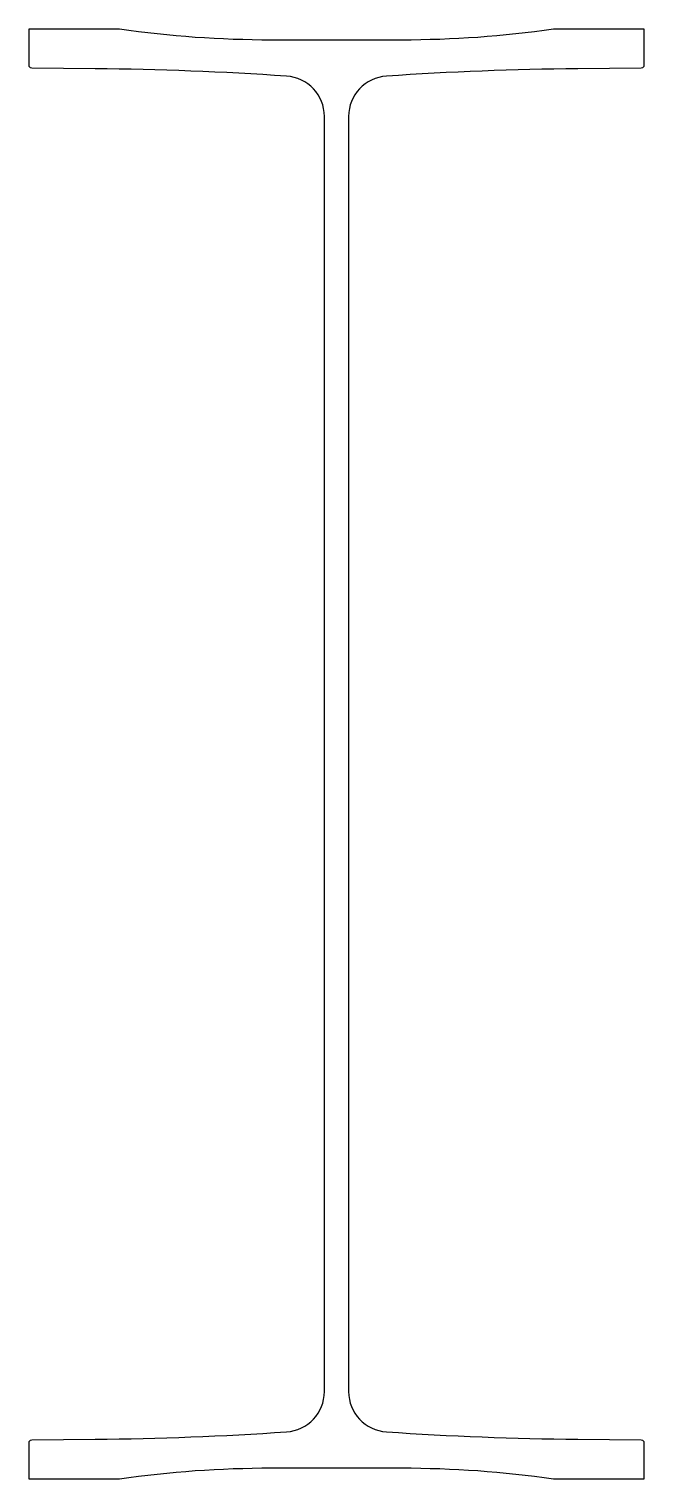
# Model space of a CAD drawing. Header units: millimetres. Extents: x -228 to 228, y -538 to 538.
import ezdxf

# ---------------------------------------------------------------- set-up
doc = ezdxf.new("R2010")
doc.units = ezdxf.units.MM
doc.layers.get('0').update_dxf_attribs({"lineweight": 25})

msp = doc.modelspace()

# ---------------------------------------------------------------- linework, layer by layer
msp.add_lwpolyline([(-228, 510.7), (-228, 537.7), (-225, 537.7), (-160.9, 537.7, 0.035293), (-48.4, 529.7), (0, 529.7), (48.4, 529.7, 0.035293), (160.9, 537.7), (225, 537.7), (228, 537.7), (228, 510.7, -0.411288), (226, 508.7), (179, 508.2, 0.014216), (37, 502.7, 0.394764), (9, 472.8), (9, -472.8, 0.394764), (37, -502.7, 0.014216), (179, -508.2), (226, -508.7, -0.411288), (228, -510.7), (228, -537.7), (225, -537.7), (160.9, -537.7, 0.035293), (48.4, -529.7), (0, -529.7), (-48.4, -529.7, 0.035293), (-160.9, -537.7), (-225, -537.7), (-228, -537.7), (-228, -510.7, -0.411288), (-226, -508.7), (-179, -508.2, 0.014216), (-37, -502.7, 0.394764), (-9, -472.8), (-9, 472.8, 0.394764), (-37, 502.7, 0.014216), (-179, 508.2), (-226, 508.7, -0.411288)], format="xyb", close=True)

doc.saveas('drawing.dxf')
